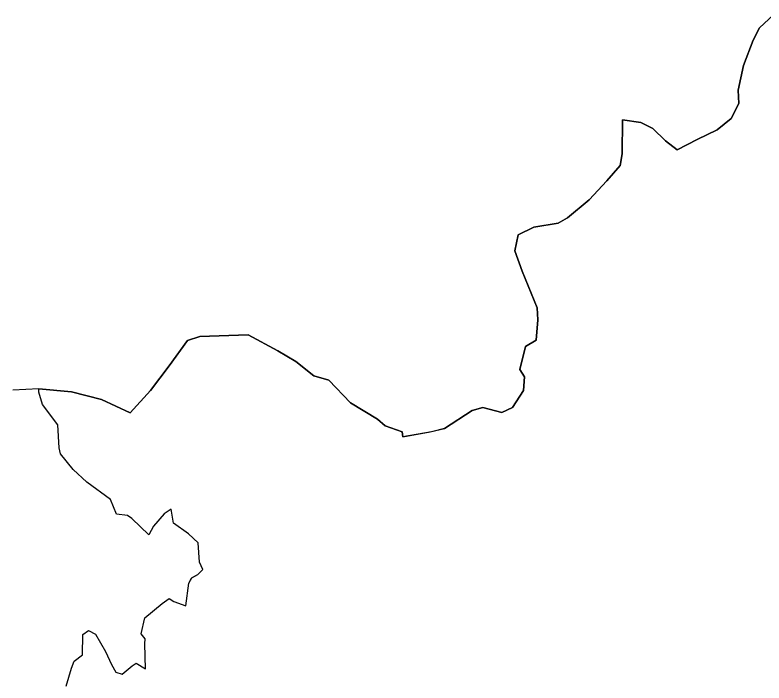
# Model space of a CAD drawing. Header units: metres. Extents: x 0 to 561379, y 0 to 4092696.
# Drawn here: x 345470 to 356316, y 1766838 to 1776509 of the extents above; entities that cross this region are included whole.
import ezdxf

# ---------------------------------------------------------------- set-up
doc = ezdxf.new("R2010")
doc.units = ezdxf.units.M
doc.layers.add('TALUKA BOUNDRY', color=150, linetype='Continuous')

msp = doc.modelspace()

# ---------------------------------------------------------------- linework, layer by layer
at = {"layer": 'TALUKA BOUNDRY'}
msp.add_lwpolyline([(346209.8756054899, 1766794.067639413), (346289.0059624583, 1767053.358299548), (346328.3636587959, 1767153.023942496), (346446.9622917632, 1767248.145544913), (346454.7610568492, 1767537.909773397), (346536.375518139, 1767597.3093672), (346636.5382040451, 1767542.653037608), (346779.8345446627, 1767293.822316198), (346869.425121985, 1767107.323064027), (346932.4441020896, 1766992.961596913), (347023.1218917561, 1766964.356174866), (347165.0972317826, 1767085.30443088), (347225.2929882042, 1767122.86739966), (347358.1626490137, 1767044.005480761), (347352.8953319467, 1767403.814290499), (347357.255363706, 1767475.73895136), (347295.8813753801, 1767548.114402747), (347351.6187771651, 1767781.584505581), (347600.5084824594, 1767987.747674101), (347701.5331090101, 1768059.010641564), (347768.9254063503, 1768018.574866023), (347946.3801753086, 1767957.399787264), (347987.278514786, 1768283.913370693), (348030.4852757528, 1768359.278748407), (348119.6012685879, 1768408.930020247), (348191.63688733, 1768482.391544529), (348144.007750476, 1768585.651313826), (348124.665782699, 1768867.60477267), (347980.5611140205, 1768998.50687862), (347767.0129606484, 1769151.871393381), (347729.7513710217, 1769356.99707985), (347628.7323315309, 1769285.734407812), (347474.7758925247, 1769106.903182565), (347410.12964185, 1768983.424715836), (347160.4167792518, 1769218.991961055), (347098.8426276194, 1769261.388792058), (346938.5240267572, 1769282.479016277), (346852.9749957328, 1769492.936195396), (346508.6725865001, 1769747.152388911), (346310.7996764185, 1769928.406834416), (346130.6464390841, 1770155.512000894), (346109.9907988817, 1770243.60010837), (346091.0240021539, 1770575.524449578), (345866.8754117987, 1770868.896289888), (345817.8498856453, 1771047.125749464), (345814.3305478198, 1771097.119087294), (345438.9289520491, 1771078.615797186)], dxfattribs=at)
for points in [[(356452.4409070335, 1776509.203285665, 0), (356248.3209075417, 1776324.649939204, 0), (356158.2434921163, 1776143.354650757, 0), (356020.5752299094, 1775776.491344523, 0), (355940.9591022887, 1775421.243227721, 0), (355953.2141568693, 1775225.292609263, 0), (355841.6570465916, 1775011.159530687, 0), (355639.5686402601, 1774844.585366651, 0), (355346.8109482528, 1774704.587196334, 0), (355059.7951071677, 1774556.560294049, 0), (354888.6296069321, 1774686.595514424, 0), (354708.1105894302, 1774863.662809897, 0), (354530.8825866771, 1774952.767731837, 0), (354266.3449306352, 1774990.482042292, 0), (354266.3449306352, 1774990.482042292, 0), (354261.1864545784, 1774499.836282508, 0), (354261.1864545784, 1774499.836282508, 0), (354233.0117810167, 1774330.132444589, 0), (354038.2734492442, 1774108.55893746, 0), (353783.253524857, 1773832.420004502, 0), (353468.4297588464, 1773574.666772637, 0), (353336.4783983155, 1773496.590132515, 0), (352984.2993025442, 1773436.961512165, 0), (352984.2993025442, 1773436.961512165, 0), (352757.4319971123, 1773328.537361895, 0), (352707.5593642236, 1773095.019957511, 0), (352815.7954023457, 1772802.491039902, 0), (352815.7954023457, 1772802.491039902, 0), (353028.7684203474, 1772271.423834972, 0), (353041.134515351, 1772095.456341103, 0), (353017.9210122752, 1771800.801741314, 0), (352864.6225913878, 1771711.875412747, 0), (352781.226187761, 1771378.64500709, 0), (352850.0985324227, 1771270.258808358, 0), (352831.3775578914, 1771070.512810907, 0), (352673.1737660284, 1770825.721169493, 0), (352519.9735216743, 1770752.785548095, 0), (352519.9735216743, 1770752.785548095, 0), (352244.0142014043, 1770824.573534822, 0), (352089.0788054277, 1770781.632876447, 0), (351691.0716610423, 1770524.453814962, 0), (351502.8302104736, 1770476.683090428, 0), (351085.1651582377, 1770400.588089, 0), (351077.9149798346, 1770472.590331084, 0), (350831.0585146691, 1770560.19064507, 0), (350719.5851121608, 1770656.87755845, 0), (350330.6821402846, 1770893.343746517, 0), (350013.9296580641, 1771221.271513219, 0), (349799.7703897737, 1771282.680267066, 0), (349538.2820797021, 1771491.318162803, 0), (349274.5061484575, 1771647.00880799, 0), (348845.0015512836, 1771877.783539193, 0), (348145.0757330625, 1771854.576754375, 0), (347968.7783221346, 1771797.819615689, 0), (347968.7783221346, 1771797.819615689, 0), (347701.4244868705, 1771429.88433731, 0), (347434.1444541381, 1771073.943543277, 0), (347136.133105087, 1770748.197863277, 0), (346721.8449791715, 1770942.931692803, 0), (346289.5715029861, 1771051.852005744, 0), (345814.3305478198, 1771097.119087294, 0), (345814.3305478198, 1771097.119087294, 0), (345438.9289520491, 1771078.615797186, 0)], [(346209.8756054899, 1766794.067639413, 0), (346289.0059624583, 1767053.358299548, 0), (346328.3636587959, 1767153.023942496, 0), (346446.9622917632, 1767248.145544913, 0), (346454.7610568492, 1767537.909773397, 0), (346536.375518139, 1767597.3093672, 0), (346636.5382040451, 1767542.653037608, 0), (346779.8345446627, 1767293.822316198, 0), (346869.425121985, 1767107.323064027, 0), (346932.4441020896, 1766992.961596913, 0), (347023.1218917561, 1766964.356174866, 0), (347165.0972317826, 1767085.30443088, 0), (347225.2929882042, 1767122.86739966, 0), (347358.1626490137, 1767044.005480761, 0), (347352.8953319467, 1767403.814290499, 0), (347357.255363706, 1767475.73895136, 0), (347295.8813753801, 1767548.114402747, 0), (347351.6187771651, 1767781.584505581, 0), (347600.5084824594, 1767987.747674101, 0), (347701.5331090101, 1768059.010641564, 0), (347768.9254063503, 1768018.574866023, 0), (347946.3801753086, 1767957.399787264, 0), (347987.278514786, 1768283.913370693, 0), (348028.3688780892, 1768355.587124556, 0), (348038.0898649365, 1768363.515670566, 0), (348119.6012685879, 1768408.930020247, 0), (348191.63688733, 1768482.391544529, 0), (348144.007750476, 1768585.651313826, 0), (348124.665782699, 1768867.60477267, 0), (347980.5611140205, 1768998.50687862, 0), (347767.0129606484, 1769151.871393381, 0), (347729.7513710217, 1769356.99707985, 0), (347628.7323315309, 1769285.734407812, 0), (347474.7758925247, 1769106.903182565, 0), (347410.12964185, 1768983.424715836, 0), (347160.4167792518, 1769218.991961055, 0), (347098.8426276194, 1769261.388792058, 0), (346938.5240267572, 1769282.479016277, 0), (346852.9749957328, 1769492.936195396, 0), (346508.6725865001, 1769747.152388911, 0), (346310.7996764185, 1769928.406834416, 0), (346130.6464390841, 1770155.512000894, 0), (346109.9907988817, 1770243.60010837, 0), (346091.0240021539, 1770575.524449578, 0), (345866.8754117987, 1770868.896289888, 0), (345817.8498856453, 1771047.125749464, 0), (345814.3305478198, 1771097.119087294, 0), (346289.5715029861, 1771051.852005744, 0), (346721.8449791715, 1770942.931692803, 0), (347136.133105087, 1770748.197863277, 0), (347434.1444541381, 1771073.943543277, 0), (347701.4244868705, 1771429.88433731, 0), (347968.7783221346, 1771797.819615689, 0), (348145.0757330625, 1771854.576754375, 0), (348845.0015512836, 1771877.783539193, 0), (349274.5061484575, 1771647.00880799, 0), (349538.2820797021, 1771491.318162803, 0), (349799.7703897737, 1771282.680267066, 0), (350013.9296580641, 1771221.271513219, 0), (350330.6821402846, 1770893.343746517, 0), (350719.5851121608, 1770656.87755845, 0), (350831.0585146691, 1770560.19064507, 0), (351077.9149798346, 1770472.590331084, 0), (351085.1651582377, 1770400.588089, 0), (351483.8731966927, 1770471.872397402, 0), (351691.0716610423, 1770524.453814962, 0), (352089.0788054277, 1770781.632876447, 0), (352244.0142014043, 1770824.573534822, 0), (352519.9735216743, 1770752.785548095, 0), (352673.1737660284, 1770825.721169493, 0), (352831.3775578914, 1771070.512810907, 0), (352850.0985324227, 1771270.258808358, 0), (352781.226187761, 1771378.64500709, 0), (352864.6225913878, 1771711.875412747, 0), (353017.9210122752, 1771800.801741314, 0), (353041.134515351, 1772095.456341103, 0), (353028.7684203474, 1772271.423834972, 0), (352815.7954023457, 1772802.491039902, 0), (352707.5593642236, 1773095.019957511, 0), (352757.4319971123, 1773328.537361895, 0), (352984.2993025442, 1773436.961512165, 0), (353336.4783983155, 1773496.590132515, 0), (353468.4297588464, 1773574.666772637, 0), (353783.253524857, 1773832.420004502, 0), (354038.2734492442, 1774108.55893746, 0), (354233.0117810167, 1774330.132444589, 0), (354261.1864545784, 1774499.836282508, 0), (354266.3449306352, 1774990.482042292, 0), (354530.8825866771, 1774952.767731837, 0), (354708.1105894302, 1774863.662809897, 0), (354888.6296069321, 1774686.595514424, 0), (355059.7951071677, 1774556.560294049, 0), (355346.8109482528, 1774704.587196334, 0), (355639.5686402601, 1774844.585366651, 0), (355841.6570465916, 1775011.159530687, 0), (355953.2141568693, 1775225.292609263, 0), (355940.9591022887, 1775421.243227721, 0), (356020.5752299094, 1775776.491344523, 0), (356158.2434921163, 1776143.354650757, 0), (356248.3209075417, 1776324.649939204, 0), (356452.4409070335, 1776509.203285665, 0)]]:
    msp.add_polyline3d(points, dxfattribs=at)

doc.saveas('drawing.dxf')
